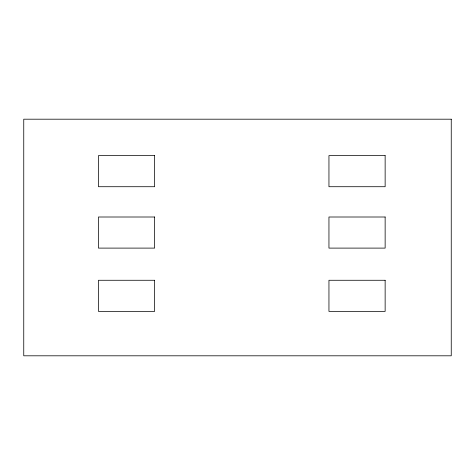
<?xml version="1.0" encoding="UTF-8"?>
<svg xmlns="http://www.w3.org/2000/svg" width="475" height="475" viewBox="0 0 475 475"><rect width="100%" height="100%" fill="white"/><g stroke="black" fill="none" stroke-linecap="round" stroke-linejoin="round"><path stroke-width="0.71" d="M451.25 119.195L23.75 119.195L23.75 355.805L451.25 355.805L451.25 119.195M154.642 155.616L98.45 155.616L98.45 186.717L154.642 186.717L154.642 155.616M385.142 155.616L328.949 155.616L328.949 186.717L385.142 186.717L385.142 155.616M154.642 217.004L98.45 217.004L98.45 248.104L154.642 248.104L154.642 217.004M385.142 217.004L328.949 217.004L328.949 248.104L385.142 248.104L385.142 217.004M154.642 280.274L98.45 280.274L98.45 311.374L154.642 311.374L154.642 280.274M385.142 280.274L328.949 280.274L328.949 311.374L385.142 311.374L385.142 280.274"/></g></svg>
